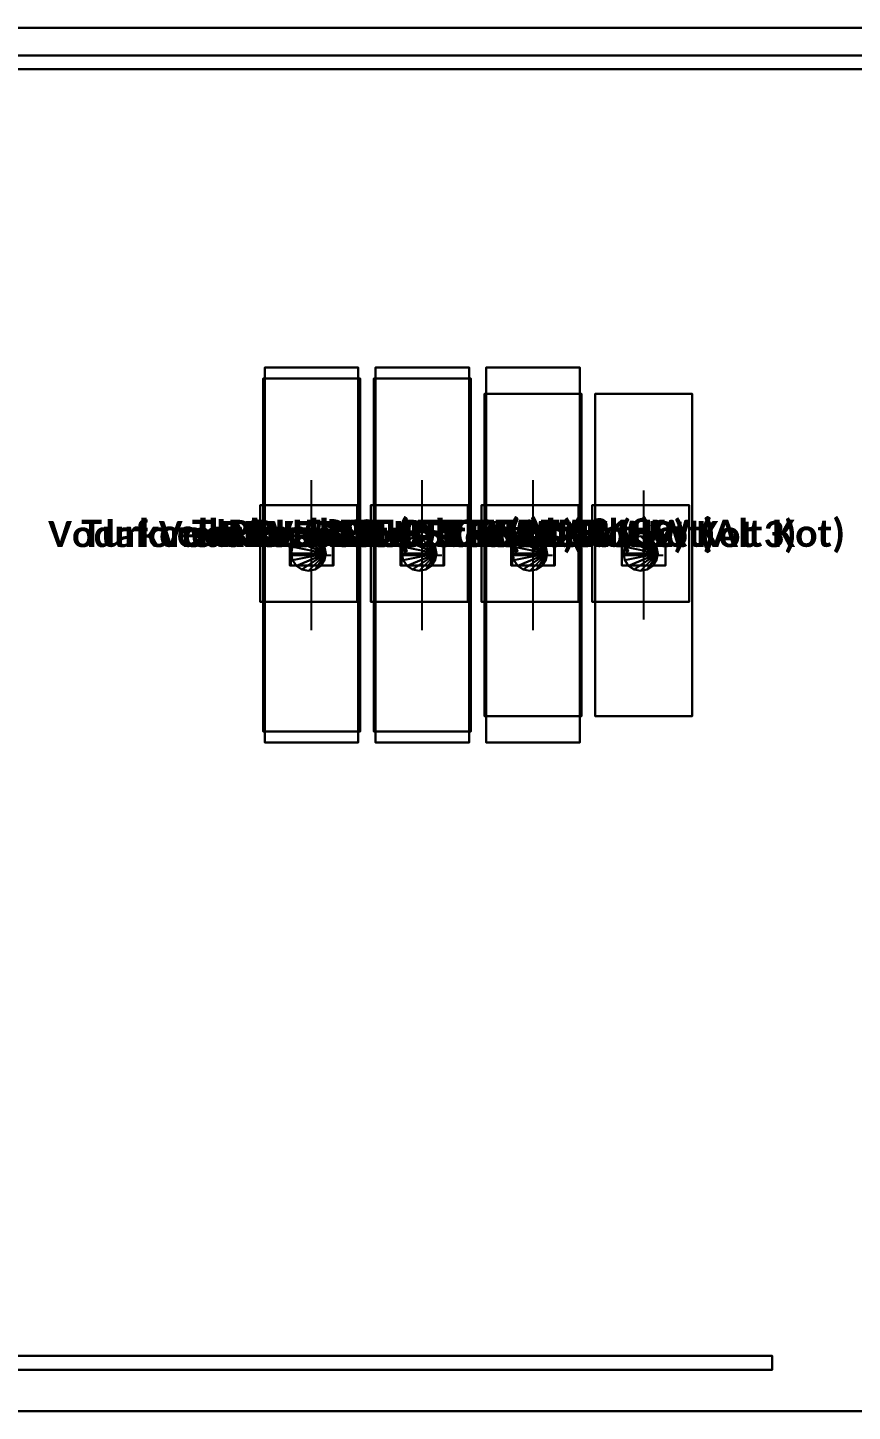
# Model space of a CAD drawing. Header units: millimetres. Extents: x -12500 to 12500, y -33223 to 2000.
# Drawn here: x -3026 to -1834, y 0 to 2000 of the extents above; entities that cross this region are included whole.
import ezdxf
from ezdxf.enums import TextEntityAlignment as Align

# ---------------------------------------------------------------- set-up
doc = ezdxf.new("R2010")
doc.units = ezdxf.units.MM
for name, color, linetype in [('EKP_TURK_TELEKOM_RRU', 4, 'CONTINUOUS'), ('EKP_TURKCELL_RRU', 5, 'CONTINUOUS'), ('EKP_VODAFONE_RRU', 1, 'CONTINUOUS'), ('KORKULUK_KAPI', 4, 'CONTINUOUS'), ('MONTAJ_BORULARI', 2, 'CONTINUOUS'), ('ZEMIN_PLATFORM', 8, 'CONTINUOUS')]:
    doc.layers.add(name, color=color, linetype=linetype)
doc.styles.get("Standard").update_dxf_attribs({"font": 'calibrib.ttf'})

msp = doc.modelspace()

# ---------------------------------------------------------------- linework, layer by layer
at = {"layer": 'EKP_TURK_TELEKOM_RRU'}
for p, q in [((-2225.6, 1470.7, 480), (-2365.6, 1470.7, 480)), ((-2365.6, 1470.7, 480), (-2365.6, 1004.7, 480)), ((-2225.6, 1470.7, 990), (-2365.6, 1470.7, 990)), ((-2365.6, 1470.7, 990), (-2365.6, 1004.7, 990)), ((-2365.6, 1470.7, 480), (-2365.6, 1470.7, 990)), ((-2225.6, 1004.7, 480), (-2225.6, 1470.7, 480)), ((-2225.6, 1004.7, 990), (-2225.6, 1470.7, 990)), ((-2225.6, 1470.7, 480), (-2225.6, 1470.7, 990)), ((-2065.6, 1470.7, 480), (-2205.6, 1470.7, 480)), ((-2205.6, 1470.7, 480), (-2205.6, 1004.7, 480)), ((-2065.6, 1470.7, 990), (-2205.6, 1470.7, 990)), ((-2205.6, 1470.7, 990), (-2205.6, 1004.7, 990)), ((-2205.6, 1470.7, 480), (-2205.6, 1470.7, 990)), ((-2065.6, 1004.7, 480), (-2065.6, 1470.7, 480)), ((-2065.6, 1004.7, 990), (-2065.6, 1470.7, 990)), ((-2065.6, 1470.7, 480), (-2065.6, 1470.7, 990)), ((-2295.6, 1144.5, 990), (-2295.6, 1330.9, 990)), ((-2135.6, 1144.5, 990), (-2135.6, 1330.9, 990)), ((-2264.1, 1252.7, 990), (-2327.1, 1252.7, 990)), ((-2327.1, 1252.7, 990), (-2327.1, 1222.7, 990)), ((-2264.1, 1252.7, 1020), (-2327.1, 1252.7, 1020)), ((-2327.1, 1252.7, 1020), (-2327.1, 1222.7, 1020)), ((-2327.1, 1252.7, 990), (-2327.1, 1252.7, 1020)), ((-2264.1, 1222.7, 990), (-2264.1, 1252.7, 990)), ((-2264.1, 1222.7, 1020), (-2264.1, 1252.7, 1020)), ((-2264.1, 1252.7, 990), (-2264.1, 1252.7, 1020)), ((-2104.1, 1252.7, 990), (-2167.1, 1252.7, 990)), ((-2167.1, 1252.7, 990), (-2167.1, 1222.7, 990)), ((-2104.1, 1252.7, 1020), (-2167.1, 1252.7, 1020)), ((-2167.1, 1252.7, 1020), (-2167.1, 1222.7, 1020)), ((-2167.1, 1252.7, 990), (-2167.1, 1252.7, 1020)), ((-2104.1, 1222.7, 990), (-2104.1, 1252.7, 990)), ((-2104.1, 1222.7, 1020), (-2104.1, 1252.7, 1020)), ((-2104.1, 1252.7, 990), (-2104.1, 1252.7, 1020)), ((-2327.1, 1222.7, 990), (-2264.1, 1222.7, 990)), ((-2327.1, 1222.7, 1020), (-2264.1, 1222.7, 1020)), ((-2327.1, 1222.7, 990), (-2327.1, 1222.7, 1020)), ((-2323.6, 1237.7, 990), (-2267.6, 1237.7, 990)), ((-2264.1, 1222.7, 990), (-2264.1, 1222.7, 1020)), ((-2167.1, 1222.7, 990), (-2104.1, 1222.7, 990)), ((-2167.1, 1222.7, 1020), (-2104.1, 1222.7, 1020)), ((-2167.1, 1222.7, 990), (-2167.1, 1222.7, 1020)), ((-2163.6, 1237.7, 990), (-2107.6, 1237.7, 990)), ((-2104.1, 1222.7, 990), (-2104.1, 1222.7, 1020)), ((-2365.6, 1004.7, 480), (-2225.6, 1004.7, 480)), ((-2365.6, 1004.7, 990), (-2225.6, 1004.7, 990)), ((-2365.6, 1004.7, 480), (-2365.6, 1004.7, 990)), ((-2225.6, 1004.7, 480), (-2225.6, 1004.7, 990)), ((-2205.6, 1004.7, 480), (-2065.6, 1004.7, 480)), ((-2205.6, 1004.7, 990), (-2065.6, 1004.7, 990)), ((-2205.6, 1004.7, 480), (-2205.6, 1004.7, 990)), ((-2065.6, 1004.7, 480), (-2065.6, 1004.7, 990))]:
    msp.add_line(p, q, dxfattribs=at)
for points in [[(-2365.6, 1004.7, 480), (-2225.6, 1004.7, 480), (-2225.6, 1470.7, 480), (-2365.6, 1470.7, 480)], [(-2365.6, 1004.7, 990), (-2225.6, 1004.7, 990), (-2225.6, 1470.7, 990), (-2365.6, 1470.7, 990)], [(-2365.6, 1470.7, 480), (-2225.6, 1470.7, 480), (-2225.6, 1470.7, 990), (-2365.6, 1470.7, 990)], [(-2365.6, 1004.7, 480), (-2365.6, 1470.7, 480), (-2365.6, 1470.7, 990), (-2365.6, 1004.7, 990)], [(-2225.6, 1004.7, 480), (-2225.6, 1470.7, 480), (-2225.6, 1470.7, 990), (-2225.6, 1004.7, 990)], [(-2205.6, 1004.7, 480), (-2065.6, 1004.7, 480), (-2065.6, 1470.7, 480), (-2205.6, 1470.7, 480)], [(-2205.6, 1004.7, 990), (-2065.6, 1004.7, 990), (-2065.6, 1470.7, 990), (-2205.6, 1470.7, 990)], [(-2205.6, 1470.7, 480), (-2065.6, 1470.7, 480), (-2065.6, 1470.7, 990), (-2205.6, 1470.7, 990)], [(-2205.6, 1004.7, 480), (-2205.6, 1470.7, 480), (-2205.6, 1470.7, 990), (-2205.6, 1004.7, 990)], [(-2065.6, 1004.7, 480), (-2065.6, 1470.7, 480), (-2065.6, 1470.7, 990), (-2065.6, 1004.7, 990)], [(-2327.1, 1222.7, 990), (-2264.1, 1222.7, 990), (-2264.1, 1252.7, 990), (-2327.1, 1252.7, 990)], [(-2327.1, 1222.7, 1020), (-2264.1, 1222.7, 1020), (-2264.1, 1252.7, 1020), (-2327.1, 1252.7, 1020)], [(-2327.1, 1252.7, 990), (-2264.1, 1252.7, 990), (-2264.1, 1252.7, 1020), (-2327.1, 1252.7, 1020)], [(-2327.1, 1222.7, 990), (-2327.1, 1252.7, 990), (-2327.1, 1252.7, 1020), (-2327.1, 1222.7, 1020)], [(-2264.1, 1222.7, 990), (-2264.1, 1252.7, 990), (-2264.1, 1252.7, 1020), (-2264.1, 1222.7, 1020)], [(-2167.1, 1222.7, 990), (-2104.1, 1222.7, 990), (-2104.1, 1252.7, 990), (-2167.1, 1252.7, 990)], [(-2167.1, 1222.7, 1020), (-2104.1, 1222.7, 1020), (-2104.1, 1252.7, 1020), (-2167.1, 1252.7, 1020)], [(-2167.1, 1252.7, 990), (-2104.1, 1252.7, 990), (-2104.1, 1252.7, 1020), (-2167.1, 1252.7, 1020)], [(-2167.1, 1222.7, 990), (-2167.1, 1252.7, 990), (-2167.1, 1252.7, 1020), (-2167.1, 1222.7, 1020)], [(-2104.1, 1222.7, 990), (-2104.1, 1252.7, 990), (-2104.1, 1252.7, 1020), (-2104.1, 1222.7, 1020)], [(-2327.1, 1222.7, 990), (-2264.1, 1222.7, 990), (-2264.1, 1222.7, 1020), (-2327.1, 1222.7, 1020)], [(-2167.1, 1222.7, 990), (-2104.1, 1222.7, 990), (-2104.1, 1222.7, 1020), (-2167.1, 1222.7, 1020)], [(-2365.6, 1004.7, 480), (-2225.6, 1004.7, 480), (-2225.6, 1004.7, 990), (-2365.6, 1004.7, 990)], [(-2205.6, 1004.7, 480), (-2065.6, 1004.7, 480), (-2065.6, 1004.7, 990), (-2205.6, 1004.7, 990)]]:
    msp.add_3dface(points, dxfattribs=at)
at = {"layer": 'EKP_TURKCELL_RRU'}
for p, q in [((-2545.6, 1492.7, 480), (-2685.6, 1492.7, 480)), ((-2685.6, 1492.7, 480), (-2685.6, 982.7, 480)), ((-2545.6, 1492.7, 990), (-2685.6, 1492.7, 990)), ((-2685.6, 1492.7, 990), (-2685.6, 982.7, 990)), ((-2685.6, 1492.7, 480), (-2685.6, 1492.7, 990)), ((-2545.6, 982.7, 480), (-2545.6, 1492.7, 480)), ((-2545.6, 982.7, 990), (-2545.6, 1492.7, 990)), ((-2545.6, 1492.7, 480), (-2545.6, 1492.7, 990)), ((-2385.6, 1492.7, 480), (-2525.6, 1492.7, 480)), ((-2525.6, 1492.7, 480), (-2525.6, 982.7, 480)), ((-2385.6, 1492.7, 990), (-2525.6, 1492.7, 990)), ((-2525.6, 1492.7, 990), (-2525.6, 982.7, 990)), ((-2525.6, 1492.7, 480), (-2525.6, 1492.7, 990)), ((-2385.6, 982.7, 480), (-2385.6, 1492.7, 480)), ((-2385.6, 982.7, 990), (-2385.6, 1492.7, 990)), ((-2385.6, 1492.7, 480), (-2385.6, 1492.7, 990)), ((-2615.6, 1135.7, 990), (-2615.6, 1339.7, 990)), ((-2455.6, 1135.7, 990), (-2455.6, 1339.7, 990)), ((-2584.1, 1252.7, 990), (-2647.1, 1252.7, 990)), ((-2647.1, 1252.7, 990), (-2647.1, 1222.7, 990)), ((-2584.1, 1252.7, 1020), (-2647.1, 1252.7, 1020)), ((-2647.1, 1252.7, 1020), (-2647.1, 1222.7, 1020)), ((-2647.1, 1252.7, 990), (-2647.1, 1252.7, 1020)), ((-2584.1, 1222.7, 990), (-2584.1, 1252.7, 990)), ((-2584.1, 1222.7, 1020), (-2584.1, 1252.7, 1020)), ((-2584.1, 1252.7, 990), (-2584.1, 1252.7, 1020)), ((-2424.1, 1252.7, 990), (-2487.1, 1252.7, 990)), ((-2487.1, 1252.7, 990), (-2487.1, 1222.7, 990)), ((-2424.1, 1252.7, 1020), (-2487.1, 1252.7, 1020)), ((-2487.1, 1252.7, 1020), (-2487.1, 1222.7, 1020)), ((-2487.1, 1252.7, 990), (-2487.1, 1252.7, 1020)), ((-2424.1, 1222.7, 990), (-2424.1, 1252.7, 990)), ((-2424.1, 1222.7, 1020), (-2424.1, 1252.7, 1020)), ((-2424.1, 1252.7, 990), (-2424.1, 1252.7, 1020)), ((-2647.1, 1222.7, 990), (-2584.1, 1222.7, 990)), ((-2647.1, 1222.7, 1020), (-2584.1, 1222.7, 1020)), ((-2647.1, 1222.7, 990), (-2647.1, 1222.7, 1020)), ((-2643.6, 1237.7, 990), (-2587.6, 1237.7, 990)), ((-2584.1, 1222.7, 990), (-2584.1, 1222.7, 1020)), ((-2487.1, 1222.7, 990), (-2424.1, 1222.7, 990)), ((-2487.1, 1222.7, 1020), (-2424.1, 1222.7, 1020)), ((-2487.1, 1222.7, 990), (-2487.1, 1222.7, 1020)), ((-2483.6, 1237.7, 990), (-2427.6, 1237.7, 990)), ((-2424.1, 1222.7, 990), (-2424.1, 1222.7, 1020)), ((-2685.6, 982.7, 480), (-2545.6, 982.7, 480)), ((-2685.6, 982.7, 990), (-2545.6, 982.7, 990)), ((-2685.6, 982.7, 480), (-2685.6, 982.7, 990)), ((-2545.6, 982.7, 480), (-2545.6, 982.7, 990)), ((-2525.6, 982.7, 480), (-2385.6, 982.7, 480)), ((-2525.6, 982.7, 990), (-2385.6, 982.7, 990)), ((-2525.6, 982.7, 480), (-2525.6, 982.7, 990)), ((-2385.6, 982.7, 480), (-2385.6, 982.7, 990))]:
    msp.add_line(p, q, dxfattribs=at)
for points in [[(-2685.6, 982.7, 480), (-2545.6, 982.7, 480), (-2545.6, 1492.7, 480), (-2685.6, 1492.7, 480)], [(-2685.6, 982.7, 990), (-2545.6, 982.7, 990), (-2545.6, 1492.7, 990), (-2685.6, 1492.7, 990)], [(-2685.6, 1492.7, 480), (-2545.6, 1492.7, 480), (-2545.6, 1492.7, 990), (-2685.6, 1492.7, 990)], [(-2685.6, 982.7, 480), (-2685.6, 1492.7, 480), (-2685.6, 1492.7, 990), (-2685.6, 982.7, 990)], [(-2545.6, 982.7, 480), (-2545.6, 1492.7, 480), (-2545.6, 1492.7, 990), (-2545.6, 982.7, 990)], [(-2525.6, 982.7, 480), (-2385.6, 982.7, 480), (-2385.6, 1492.7, 480), (-2525.6, 1492.7, 480)], [(-2525.6, 982.7, 990), (-2385.6, 982.7, 990), (-2385.6, 1492.7, 990), (-2525.6, 1492.7, 990)], [(-2525.6, 1492.7, 480), (-2385.6, 1492.7, 480), (-2385.6, 1492.7, 990), (-2525.6, 1492.7, 990)], [(-2525.6, 982.7, 480), (-2525.6, 1492.7, 480), (-2525.6, 1492.7, 990), (-2525.6, 982.7, 990)], [(-2385.6, 982.7, 480), (-2385.6, 1492.7, 480), (-2385.6, 1492.7, 990), (-2385.6, 982.7, 990)], [(-2647.1, 1222.7, 990), (-2584.1, 1222.7, 990), (-2584.1, 1252.7, 990), (-2647.1, 1252.7, 990)], [(-2647.1, 1222.7, 1020), (-2584.1, 1222.7, 1020), (-2584.1, 1252.7, 1020), (-2647.1, 1252.7, 1020)], [(-2647.1, 1252.7, 990), (-2584.1, 1252.7, 990), (-2584.1, 1252.7, 1020), (-2647.1, 1252.7, 1020)], [(-2647.1, 1222.7, 990), (-2647.1, 1252.7, 990), (-2647.1, 1252.7, 1020), (-2647.1, 1222.7, 1020)], [(-2584.1, 1222.7, 990), (-2584.1, 1252.7, 990), (-2584.1, 1252.7, 1020), (-2584.1, 1222.7, 1020)], [(-2487.1, 1222.7, 990), (-2424.1, 1222.7, 990), (-2424.1, 1252.7, 990), (-2487.1, 1252.7, 990)], [(-2487.1, 1222.7, 1020), (-2424.1, 1222.7, 1020), (-2424.1, 1252.7, 1020), (-2487.1, 1252.7, 1020)], [(-2487.1, 1252.7, 990), (-2424.1, 1252.7, 990), (-2424.1, 1252.7, 1020), (-2487.1, 1252.7, 1020)], [(-2487.1, 1222.7, 990), (-2487.1, 1252.7, 990), (-2487.1, 1252.7, 1020), (-2487.1, 1222.7, 1020)], [(-2424.1, 1222.7, 990), (-2424.1, 1252.7, 990), (-2424.1, 1252.7, 1020), (-2424.1, 1222.7, 1020)], [(-2647.1, 1222.7, 990), (-2584.1, 1222.7, 990), (-2584.1, 1222.7, 1020), (-2647.1, 1222.7, 1020)], [(-2487.1, 1222.7, 990), (-2424.1, 1222.7, 990), (-2424.1, 1222.7, 1020), (-2487.1, 1222.7, 1020)], [(-2685.6, 982.7, 480), (-2545.6, 982.7, 480), (-2545.6, 982.7, 990), (-2685.6, 982.7, 990)], [(-2525.6, 982.7, 480), (-2385.6, 982.7, 480), (-2385.6, 982.7, 990), (-2525.6, 982.7, 990)]]:
    msp.add_3dface(points, dxfattribs=at)
at = {"layer": 'EKP_VODAFONE_RRU'}
for p, q in [((-2548.1, 1508.7, 1230), (-2683.1, 1508.7, 1230)), ((-2683.1, 1508.7, 1230), (-2683.1, 966.7, 1230)), ((-2548.1, 1508.7, 1740), (-2683.1, 1508.7, 1740)), ((-2683.1, 1508.7, 1740), (-2683.1, 966.7, 1740)), ((-2683.1, 1508.7, 1230), (-2683.1, 1508.7, 1740)), ((-2548.1, 966.7, 1230), (-2548.1, 1508.7, 1230)), ((-2548.1, 966.7, 1740), (-2548.1, 1508.7, 1740)), ((-2548.1, 1508.7, 1230), (-2548.1, 1508.7, 1740)), ((-2388.1, 1508.7, 1230), (-2523.1, 1508.7, 1230)), ((-2523.1, 1508.7, 1230), (-2523.1, 966.7, 1230)), ((-2388.1, 1508.7, 1740), (-2523.1, 1508.7, 1740)), ((-2523.1, 1508.7, 1740), (-2523.1, 966.7, 1740)), ((-2523.1, 1508.7, 1230), (-2523.1, 1508.7, 1740)), ((-2388.1, 966.7, 1230), (-2388.1, 1508.7, 1230)), ((-2388.1, 966.7, 1740), (-2388.1, 1508.7, 1740)), ((-2388.1, 1508.7, 1230), (-2388.1, 1508.7, 1740)), ((-2228.1, 1508.7, 1230), (-2363.1, 1508.7, 1230)), ((-2363.1, 1508.7, 1230), (-2363.1, 966.7, 1230)), ((-2228.1, 1508.7, 1740), (-2363.1, 1508.7, 1740)), ((-2363.1, 1508.7, 1740), (-2363.1, 966.7, 1740)), ((-2363.1, 1508.7, 1230), (-2363.1, 1508.7, 1740)), ((-2228.1, 966.7, 1230), (-2228.1, 1508.7, 1230)), ((-2228.1, 966.7, 1740), (-2228.1, 1508.7, 1740)), ((-2228.1, 1508.7, 1230), (-2228.1, 1508.7, 1740)), ((-2615.6, 1129.3, 1740), (-2615.6, 1346.1, 1740)), ((-2455.6, 1129.3, 1740), (-2455.6, 1346.1, 1740)), ((-2295.6, 1129.3, 1740), (-2295.6, 1346.1, 1740)), ((-2585.2, 1252.7, 1740), (-2645.9, 1252.7, 1740)), ((-2645.9, 1252.7, 1740), (-2645.9, 1222.7, 1740)), ((-2585.2, 1252.7, 1770), (-2645.9, 1252.7, 1770)), ((-2645.9, 1252.7, 1770), (-2645.9, 1222.7, 1770)), ((-2645.9, 1252.7, 1740), (-2645.9, 1252.7, 1770)), ((-2585.2, 1222.7, 1740), (-2585.2, 1252.7, 1740)), ((-2585.2, 1222.7, 1770), (-2585.2, 1252.7, 1770)), ((-2585.2, 1252.7, 1740), (-2585.2, 1252.7, 1770)), ((-2425.2, 1252.7, 1740), (-2485.9, 1252.7, 1740)), ((-2485.9, 1252.7, 1740), (-2485.9, 1222.7, 1740)), ((-2425.2, 1252.7, 1770), (-2485.9, 1252.7, 1770)), ((-2485.9, 1252.7, 1770), (-2485.9, 1222.7, 1770)), ((-2485.9, 1252.7, 1740), (-2485.9, 1252.7, 1770)), ((-2425.2, 1222.7, 1740), (-2425.2, 1252.7, 1740)), ((-2425.2, 1222.7, 1770), (-2425.2, 1252.7, 1770)), ((-2425.2, 1252.7, 1740), (-2425.2, 1252.7, 1770)), ((-2265.2, 1252.7, 1740), (-2325.9, 1252.7, 1740)), ((-2325.9, 1252.7, 1740), (-2325.9, 1222.7, 1740)), ((-2265.2, 1252.7, 1770), (-2325.9, 1252.7, 1770)), ((-2325.9, 1252.7, 1770), (-2325.9, 1222.7, 1770)), ((-2325.9, 1252.7, 1740), (-2325.9, 1252.7, 1770)), ((-2265.2, 1222.7, 1740), (-2265.2, 1252.7, 1740)), ((-2265.2, 1222.7, 1770), (-2265.2, 1252.7, 1770)), ((-2265.2, 1252.7, 1740), (-2265.2, 1252.7, 1770)), ((-2645.9, 1222.7, 1740), (-2585.2, 1222.7, 1740)), ((-2645.9, 1222.7, 1770), (-2585.2, 1222.7, 1770)), ((-2645.9, 1222.7, 1740), (-2645.9, 1222.7, 1770)), ((-2642.6, 1237.7, 1740), (-2588.6, 1237.7, 1740)), ((-2585.2, 1222.7, 1740), (-2585.2, 1222.7, 1770)), ((-2485.9, 1222.7, 1740), (-2425.2, 1222.7, 1740)), ((-2485.9, 1222.7, 1770), (-2425.2, 1222.7, 1770)), ((-2485.9, 1222.7, 1740), (-2485.9, 1222.7, 1770)), ((-2482.6, 1237.7, 1740), (-2428.6, 1237.7, 1740)), ((-2425.2, 1222.7, 1740), (-2425.2, 1222.7, 1770)), ((-2325.9, 1222.7, 1740), (-2265.2, 1222.7, 1740)), ((-2325.9, 1222.7, 1770), (-2265.2, 1222.7, 1770)), ((-2325.9, 1222.7, 1740), (-2325.9, 1222.7, 1770)), ((-2322.6, 1237.7, 1740), (-2268.6, 1237.7, 1740)), ((-2265.2, 1222.7, 1740), (-2265.2, 1222.7, 1770)), ((-2683.1, 966.7, 1230), (-2548.1, 966.7, 1230)), ((-2683.1, 966.7, 1740), (-2548.1, 966.7, 1740)), ((-2683.1, 966.7, 1230), (-2683.1, 966.7, 1740)), ((-2548.1, 966.7, 1230), (-2548.1, 966.7, 1740)), ((-2523.1, 966.7, 1230), (-2388.1, 966.7, 1230)), ((-2523.1, 966.7, 1740), (-2388.1, 966.7, 1740)), ((-2523.1, 966.7, 1230), (-2523.1, 966.7, 1740)), ((-2388.1, 966.7, 1230), (-2388.1, 966.7, 1740)), ((-2363.1, 966.7, 1230), (-2228.1, 966.7, 1230)), ((-2363.1, 966.7, 1740), (-2228.1, 966.7, 1740)), ((-2363.1, 966.7, 1230), (-2363.1, 966.7, 1740)), ((-2228.1, 966.7, 1230), (-2228.1, 966.7, 1740))]:
    msp.add_line(p, q, dxfattribs=at)
for points in [[(-2683.1, 966.7, 1230), (-2548.1, 966.7, 1230), (-2548.1, 1508.7, 1230), (-2683.1, 1508.7, 1230)], [(-2683.1, 966.7, 1740), (-2548.1, 966.7, 1740), (-2548.1, 1508.7, 1740), (-2683.1, 1508.7, 1740)], [(-2683.1, 1508.7, 1230), (-2548.1, 1508.7, 1230), (-2548.1, 1508.7, 1740), (-2683.1, 1508.7, 1740)], [(-2683.1, 966.7, 1230), (-2683.1, 1508.7, 1230), (-2683.1, 1508.7, 1740), (-2683.1, 966.7, 1740)], [(-2548.1, 966.7, 1230), (-2548.1, 1508.7, 1230), (-2548.1, 1508.7, 1740), (-2548.1, 966.7, 1740)], [(-2523.1, 966.7, 1230), (-2388.1, 966.7, 1230), (-2388.1, 1508.7, 1230), (-2523.1, 1508.7, 1230)], [(-2523.1, 966.7, 1740), (-2388.1, 966.7, 1740), (-2388.1, 1508.7, 1740), (-2523.1, 1508.7, 1740)], [(-2523.1, 1508.7, 1230), (-2388.1, 1508.7, 1230), (-2388.1, 1508.7, 1740), (-2523.1, 1508.7, 1740)], [(-2523.1, 966.7, 1230), (-2523.1, 1508.7, 1230), (-2523.1, 1508.7, 1740), (-2523.1, 966.7, 1740)], [(-2388.1, 966.7, 1230), (-2388.1, 1508.7, 1230), (-2388.1, 1508.7, 1740), (-2388.1, 966.7, 1740)], [(-2363.1, 966.7, 1230), (-2228.1, 966.7, 1230), (-2228.1, 1508.7, 1230), (-2363.1, 1508.7, 1230)], [(-2363.1, 966.7, 1740), (-2228.1, 966.7, 1740), (-2228.1, 1508.7, 1740), (-2363.1, 1508.7, 1740)], [(-2363.1, 1508.7, 1230), (-2228.1, 1508.7, 1230), (-2228.1, 1508.7, 1740), (-2363.1, 1508.7, 1740)], [(-2363.1, 966.7, 1230), (-2363.1, 1508.7, 1230), (-2363.1, 1508.7, 1740), (-2363.1, 966.7, 1740)], [(-2228.1, 966.7, 1230), (-2228.1, 1508.7, 1230), (-2228.1, 1508.7, 1740), (-2228.1, 966.7, 1740)], [(-2645.9, 1222.7, 1740), (-2585.2, 1222.7, 1740), (-2585.2, 1252.7, 1740), (-2645.9, 1252.7, 1740)], [(-2645.9, 1222.7, 1770), (-2585.2, 1222.7, 1770), (-2585.2, 1252.7, 1770), (-2645.9, 1252.7, 1770)], [(-2645.9, 1252.7, 1740), (-2585.2, 1252.7, 1740), (-2585.2, 1252.7, 1770), (-2645.9, 1252.7, 1770)], [(-2645.9, 1222.7, 1740), (-2645.9, 1252.7, 1740), (-2645.9, 1252.7, 1770), (-2645.9, 1222.7, 1770)], [(-2585.2, 1222.7, 1740), (-2585.2, 1252.7, 1740), (-2585.2, 1252.7, 1770), (-2585.2, 1222.7, 1770)], [(-2485.9, 1222.7, 1740), (-2425.2, 1222.7, 1740), (-2425.2, 1252.7, 1740), (-2485.9, 1252.7, 1740)], [(-2485.9, 1222.7, 1770), (-2425.2, 1222.7, 1770), (-2425.2, 1252.7, 1770), (-2485.9, 1252.7, 1770)], [(-2485.9, 1252.7, 1740), (-2425.2, 1252.7, 1740), (-2425.2, 1252.7, 1770), (-2485.9, 1252.7, 1770)], [(-2485.9, 1222.7, 1740), (-2485.9, 1252.7, 1740), (-2485.9, 1252.7, 1770), (-2485.9, 1222.7, 1770)], [(-2425.2, 1222.7, 1740), (-2425.2, 1252.7, 1740), (-2425.2, 1252.7, 1770), (-2425.2, 1222.7, 1770)], [(-2325.9, 1222.7, 1740), (-2265.2, 1222.7, 1740), (-2265.2, 1252.7, 1740), (-2325.9, 1252.7, 1740)], [(-2325.9, 1222.7, 1770), (-2265.2, 1222.7, 1770), (-2265.2, 1252.7, 1770), (-2325.9, 1252.7, 1770)], [(-2325.9, 1252.7, 1740), (-2265.2, 1252.7, 1740), (-2265.2, 1252.7, 1770), (-2325.9, 1252.7, 1770)], [(-2325.9, 1222.7, 1740), (-2325.9, 1252.7, 1740), (-2325.9, 1252.7, 1770), (-2325.9, 1222.7, 1770)], [(-2265.2, 1222.7, 1740), (-2265.2, 1252.7, 1740), (-2265.2, 1252.7, 1770), (-2265.2, 1222.7, 1770)], [(-2645.9, 1222.7, 1740), (-2585.2, 1222.7, 1740), (-2585.2, 1222.7, 1770), (-2645.9, 1222.7, 1770)], [(-2485.9, 1222.7, 1740), (-2425.2, 1222.7, 1740), (-2425.2, 1222.7, 1770), (-2485.9, 1222.7, 1770)], [(-2325.9, 1222.7, 1740), (-2265.2, 1222.7, 1740), (-2265.2, 1222.7, 1770), (-2325.9, 1222.7, 1770)], [(-2683.1, 966.7, 1230), (-2548.1, 966.7, 1230), (-2548.1, 966.7, 1740), (-2683.1, 966.7, 1740)], [(-2523.1, 966.7, 1230), (-2388.1, 966.7, 1230), (-2388.1, 966.7, 1740), (-2523.1, 966.7, 1740)], [(-2363.1, 966.7, 1230), (-2228.1, 966.7, 1230), (-2228.1, 966.7, 1740), (-2363.1, 966.7, 1740)]]:
    msp.add_3dface(points, dxfattribs=at)
at = {"layer": 'KORKULUK_KAPI'}
for p, q in [((-1800, 1960), (-4300, 1960)), ((-1800, 1960, 1700), (-4300, 1960, 1700)), ((-4300, 1940), (-1800, 1940)), ((-4300, 1940, 1700), (-1800, 1940, 1700)), ((-1950, 80, 20), (-3050, 80, 20)), ((-1950, 80, 1680), (-3050, 80, 1680)), ((-1950, 60, 20), (-1950, 80, 20)), ((-1950, 60, 1680), (-1950, 80, 1680)), ((-1950, 80, 20), (-1950, 80, 1680)), ((-3050, 60, 20), (-1950, 60, 20)), ((-3050, 60, 1680), (-1950, 60, 1680)), ((-1950, 60, 20), (-1950, 60, 1680))]:
    msp.add_line(p, q, dxfattribs=at)
for points in [[(-4300, 1940), (-1800, 1940), (-1800, 1960), (-4300, 1960)], [(-4300, 1940, 1700), (-1800, 1940, 1700), (-1800, 1960, 1700), (-4300, 1960, 1700)], [(-4300, 1960), (-1800, 1960), (-1800, 1960, 1700), (-4300, 1960, 1700)], [(-4300, 1940), (-1800, 1940), (-1800, 1940, 1700), (-4300, 1940, 1700)], [(-3050, 60, 20), (-1950, 60, 20), (-1950, 80, 20), (-3050, 80, 20)], [(-3050, 60, 1680), (-1950, 60, 1680), (-1950, 80, 1680), (-3050, 80, 1680)], [(-3050, 80, 20), (-1950, 80, 20), (-1950, 80, 1680), (-3050, 80, 1680)], [(-1950, 60, 20), (-1950, 80, 20), (-1950, 80, 1680), (-1950, 60, 1680)], [(-3050, 60, 20), (-1950, 60, 20), (-1950, 60, 1680), (-3050, 60, 1680)]]:
    msp.add_3dface(points, dxfattribs=at)
at = {"layer": 'MONTAJ_BORULARI'}
for p, q in [((-2550, 1310), (-2690, 1310)), ((-2690, 1310), (-2690, 1170)), ((-2550, 1310, 15), (-2690, 1310, 15)), ((-2690, 1310, 15), (-2690, 1170, 15)), ((-2690, 1310), (-2690, 1310, 15)), ((-2550, 1170), (-2550, 1310)), ((-2550, 1170, 15), (-2550, 1310, 15)), ((-2550, 1310), (-2550, 1310, 15)), ((-2390, 1310), (-2530, 1310)), ((-2530, 1310), (-2530, 1170)), ((-2390, 1310, 15), (-2530, 1310, 15)), ((-2530, 1310, 15), (-2530, 1170, 15)), ((-2530, 1310), (-2530, 1310, 15)), ((-2390, 1170), (-2390, 1310)), ((-2390, 1170, 15), (-2390, 1310, 15)), ((-2390, 1310), (-2390, 1310, 15)), ((-2230, 1310), (-2370, 1310)), ((-2370, 1310), (-2370, 1170)), ((-2230, 1310, 15), (-2370, 1310, 15)), ((-2370, 1310, 15), (-2370, 1170, 15)), ((-2370, 1310), (-2370, 1310, 15)), ((-2230, 1170), (-2230, 1310)), ((-2230, 1170, 15), (-2230, 1310, 15)), ((-2230, 1310), (-2230, 1310, 15)), ((-2070, 1310), (-2210, 1310)), ((-2210, 1310), (-2210, 1170)), ((-2070, 1310, 15), (-2210, 1310, 15)), ((-2210, 1310, 15), (-2210, 1170, 15)), ((-2210, 1310), (-2210, 1310, 15)), ((-2070, 1170), (-2070, 1310)), ((-2070, 1170, 15), (-2070, 1310, 15)), ((-2070, 1310), (-2070, 1310, 15)), ((-2629.6, 1263.1), (-2637.7, 1257.7)), ((-2629.6, 1263.1, 1750), (-2637.7, 1257.7, 1750)), ((-2620, 1265), (-2629.6, 1263.1)), ((-2620, 1265, 1750), (-2629.6, 1263.1, 1750)), ((-2610.4, 1263.1), (-2620, 1265)), ((-2610.4, 1263.1, 1750), (-2620, 1265, 1750)), ((-2620, 1265), (-2620, 1265, 1750)), ((-2602.3, 1257.7), (-2610.4, 1263.1)), ((-2602.3, 1257.7, 1750), (-2610.4, 1263.1, 1750)), ((-2469.6, 1263.1), (-2477.7, 1257.7)), ((-2469.6, 1263.1, 1750), (-2477.7, 1257.7, 1750)), ((-2460, 1265), (-2469.6, 1263.1)), ((-2460, 1265, 1750), (-2469.6, 1263.1, 1750)), ((-2450.4, 1263.1), (-2460, 1265)), ((-2450.4, 1263.1, 1750), (-2460, 1265, 1750)), ((-2460, 1265), (-2460, 1265, 1750)), ((-2442.3, 1257.7), (-2450.4, 1263.1)), ((-2442.3, 1257.7, 1750), (-2450.4, 1263.1, 1750)), ((-2309.6, 1263.1), (-2317.7, 1257.7)), ((-2309.6, 1263.1, 1750), (-2317.7, 1257.7, 1750)), ((-2300, 1265), (-2309.6, 1263.1)), ((-2300, 1265, 1750), (-2309.6, 1263.1, 1750)), ((-2290.4, 1263.1), (-2300, 1265)), ((-2290.4, 1263.1, 1750), (-2300, 1265, 1750)), ((-2300, 1265), (-2300, 1265, 1750)), ((-2282.3, 1257.7), (-2290.4, 1263.1)), ((-2282.3, 1257.7, 1750), (-2290.4, 1263.1, 1750)), ((-2149.6, 1263.1), (-2157.7, 1257.7)), ((-2149.6, 1263.1, 1750), (-2157.7, 1257.7, 1750)), ((-2140, 1265), (-2149.6, 1263.1)), ((-2140, 1265, 1750), (-2149.6, 1263.1, 1750)), ((-2130.4, 1263.1), (-2140, 1265)), ((-2130.4, 1263.1, 1750), (-2140, 1265, 1750)), ((-2140, 1265), (-2140, 1265, 1750)), ((-2122.3, 1257.7), (-2130.4, 1263.1)), ((-2122.3, 1257.7, 1750), (-2130.4, 1263.1, 1750)), ((-2643.1, 1249.6), (-2645, 1240)), ((-2643.1, 1249.6, 1750), (-2645, 1240, 1750)), ((-2645, 1240), (-2643.1, 1230.4)), ((-2645, 1240, 1750), (-2643.1, 1230.4, 1750)), ((-2645, 1240), (-2645, 1240, 1750)), ((-2637.7, 1257.7), (-2643.1, 1249.6)), ((-2637.7, 1257.7, 1750), (-2643.1, 1249.6, 1750)), ((-2596.9, 1249.6), (-2602.3, 1257.7)), ((-2596.9, 1249.6, 1750), (-2602.3, 1257.7, 1750)), ((-2595, 1240), (-2596.9, 1249.6)), ((-2595, 1240, 1750), (-2596.9, 1249.6, 1750)), ((-2596.9, 1230.4), (-2595, 1240)), ((-2596.9, 1230.4, 1750), (-2595, 1240, 1750)), ((-2595, 1240), (-2595, 1240, 1750)), ((-2483.1, 1249.6), (-2485, 1240)), ((-2483.1, 1249.6, 1750), (-2485, 1240, 1750)), ((-2485, 1240), (-2483.1, 1230.4)), ((-2485, 1240, 1750), (-2483.1, 1230.4, 1750)), ((-2485, 1240), (-2485, 1240, 1750)), ((-2477.7, 1257.7), (-2483.1, 1249.6)), ((-2477.7, 1257.7, 1750), (-2483.1, 1249.6, 1750)), ((-2436.9, 1249.6), (-2442.3, 1257.7)), ((-2436.9, 1249.6, 1750), (-2442.3, 1257.7, 1750)), ((-2435, 1240), (-2436.9, 1249.6)), ((-2435, 1240, 1750), (-2436.9, 1249.6, 1750)), ((-2436.9, 1230.4), (-2435, 1240)), ((-2436.9, 1230.4, 1750), (-2435, 1240, 1750)), ((-2435, 1240), (-2435, 1240, 1750)), ((-2323.1, 1249.6), (-2325, 1240)), ((-2323.1, 1249.6, 1750), (-2325, 1240, 1750)), ((-2325, 1240), (-2323.1, 1230.4)), ((-2325, 1240, 1750), (-2323.1, 1230.4, 1750)), ((-2325, 1240), (-2325, 1240, 1750)), ((-2317.7, 1257.7), (-2323.1, 1249.6)), ((-2317.7, 1257.7, 1750), (-2323.1, 1249.6, 1750)), ((-2276.9, 1249.6), (-2282.3, 1257.7)), ((-2276.9, 1249.6, 1750), (-2282.3, 1257.7, 1750)), ((-2275, 1240), (-2276.9, 1249.6)), ((-2275, 1240, 1750), (-2276.9, 1249.6, 1750)), ((-2276.9, 1230.4), (-2275, 1240)), ((-2276.9, 1230.4, 1750), (-2275, 1240, 1750)), ((-2275, 1240), (-2275, 1240, 1750)), ((-2163.1, 1249.6), (-2165, 1240)), ((-2163.1, 1249.6, 1750), (-2165, 1240, 1750)), ((-2165, 1240), (-2163.1, 1230.4)), ((-2165, 1240, 1750), (-2163.1, 1230.4, 1750)), ((-2165, 1240), (-2165, 1240, 1750)), ((-2157.7, 1257.7), (-2163.1, 1249.6)), ((-2157.7, 1257.7, 1750), (-2163.1, 1249.6, 1750)), ((-2116.9, 1249.6), (-2122.3, 1257.7)), ((-2116.9, 1249.6, 1750), (-2122.3, 1257.7, 1750)), ((-2115, 1240), (-2116.9, 1249.6)), ((-2115, 1240, 1750), (-2116.9, 1249.6, 1750)), ((-2116.9, 1230.4), (-2115, 1240)), ((-2116.9, 1230.4, 1750), (-2115, 1240, 1750)), ((-2115, 1240), (-2115, 1240, 1750)), ((-2643.1, 1230.4), (-2637.7, 1222.3)), ((-2643.1, 1230.4, 1750), (-2637.7, 1222.3, 1750)), ((-2637.7, 1222.3), (-2629.6, 1216.9)), ((-2637.7, 1222.3, 1750), (-2629.6, 1216.9, 1750)), ((-2610.4, 1216.9), (-2602.3, 1222.3)), ((-2610.4, 1216.9, 1750), (-2602.3, 1222.3, 1750)), ((-2602.3, 1222.3), (-2596.9, 1230.4)), ((-2602.3, 1222.3, 1750), (-2596.9, 1230.4, 1750)), ((-2483.1, 1230.4), (-2477.7, 1222.3)), ((-2483.1, 1230.4, 1750), (-2477.7, 1222.3, 1750)), ((-2477.7, 1222.3), (-2469.6, 1216.9)), ((-2477.7, 1222.3, 1750), (-2469.6, 1216.9, 1750)), ((-2450.4, 1216.9), (-2442.3, 1222.3)), ((-2450.4, 1216.9, 1750), (-2442.3, 1222.3, 1750)), ((-2442.3, 1222.3), (-2436.9, 1230.4)), ((-2442.3, 1222.3, 1750), (-2436.9, 1230.4, 1750)), ((-2323.1, 1230.4), (-2317.7, 1222.3)), ((-2323.1, 1230.4, 1750), (-2317.7, 1222.3, 1750)), ((-2317.7, 1222.3), (-2309.6, 1216.9)), ((-2317.7, 1222.3, 1750), (-2309.6, 1216.9, 1750)), ((-2290.4, 1216.9), (-2282.3, 1222.3)), ((-2290.4, 1216.9, 1750), (-2282.3, 1222.3, 1750)), ((-2282.3, 1222.3), (-2276.9, 1230.4)), ((-2282.3, 1222.3, 1750), (-2276.9, 1230.4, 1750)), ((-2163.1, 1230.4), (-2157.7, 1222.3)), ((-2163.1, 1230.4, 1750), (-2157.7, 1222.3, 1750)), ((-2157.7, 1222.3), (-2149.6, 1216.9)), ((-2157.7, 1222.3, 1750), (-2149.6, 1216.9, 1750)), ((-2130.4, 1216.9), (-2122.3, 1222.3)), ((-2130.4, 1216.9, 1750), (-2122.3, 1222.3, 1750)), ((-2122.3, 1222.3), (-2116.9, 1230.4)), ((-2122.3, 1222.3, 1750), (-2116.9, 1230.4, 1750)), ((-2629.6, 1216.9), (-2620, 1215)), ((-2629.6, 1216.9, 1750), (-2620, 1215, 1750)), ((-2620, 1215), (-2610.4, 1216.9)), ((-2620, 1215, 1750), (-2610.4, 1216.9, 1750)), ((-2620, 1215), (-2620, 1215, 1750)), ((-2469.6, 1216.9), (-2460, 1215)), ((-2469.6, 1216.9, 1750), (-2460, 1215, 1750)), ((-2460, 1215), (-2450.4, 1216.9)), ((-2460, 1215, 1750), (-2450.4, 1216.9, 1750)), ((-2460, 1215), (-2460, 1215, 1750)), ((-2309.6, 1216.9), (-2300, 1215)), ((-2309.6, 1216.9, 1750), (-2300, 1215, 1750)), ((-2300, 1215), (-2290.4, 1216.9)), ((-2300, 1215, 1750), (-2290.4, 1216.9, 1750)), ((-2300, 1215), (-2300, 1215, 1750)), ((-2149.6, 1216.9), (-2140, 1215)), ((-2149.6, 1216.9, 1750), (-2140, 1215, 1750)), ((-2140, 1215), (-2130.4, 1216.9)), ((-2140, 1215, 1750), (-2130.4, 1216.9, 1750)), ((-2140, 1215), (-2140, 1215, 1750)), ((-2690, 1170), (-2550, 1170)), ((-2690, 1170, 15), (-2550, 1170, 15)), ((-2690, 1170), (-2690, 1170, 15)), ((-2550, 1170), (-2550, 1170, 15)), ((-2530, 1170), (-2390, 1170)), ((-2530, 1170, 15), (-2390, 1170, 15)), ((-2530, 1170), (-2530, 1170, 15)), ((-2390, 1170), (-2390, 1170, 15)), ((-2370, 1170), (-2230, 1170)), ((-2370, 1170, 15), (-2230, 1170, 15)), ((-2370, 1170), (-2370, 1170, 15)), ((-2230, 1170), (-2230, 1170, 15)), ((-2210, 1170), (-2070, 1170)), ((-2210, 1170, 15), (-2070, 1170, 15)), ((-2210, 1170), (-2210, 1170, 15)), ((-2070, 1170), (-2070, 1170, 15))]:
    msp.add_line(p, q, dxfattribs=at)
for points in [[(-2690, 1170), (-2550, 1170), (-2550, 1310), (-2690, 1310)], [(-2690, 1170, 15), (-2550, 1170, 15), (-2550, 1310, 15), (-2690, 1310, 15)], [(-2690, 1310), (-2550, 1310), (-2550, 1310, 15), (-2690, 1310, 15)], [(-2690, 1170), (-2690, 1310), (-2690, 1310, 15), (-2690, 1170, 15)], [(-2550, 1170), (-2550, 1310), (-2550, 1310, 15), (-2550, 1170, 15)], [(-2530, 1170), (-2390, 1170), (-2390, 1310), (-2530, 1310)], [(-2530, 1170, 15), (-2390, 1170, 15), (-2390, 1310, 15), (-2530, 1310, 15)], [(-2530, 1310), (-2390, 1310), (-2390, 1310, 15), (-2530, 1310, 15)], [(-2530, 1170), (-2530, 1310), (-2530, 1310, 15), (-2530, 1170, 15)], [(-2390, 1170), (-2390, 1310), (-2390, 1310, 15), (-2390, 1170, 15)], [(-2370, 1170), (-2230, 1170), (-2230, 1310), (-2370, 1310)], [(-2370, 1170, 15), (-2230, 1170, 15), (-2230, 1310, 15), (-2370, 1310, 15)], [(-2370, 1310), (-2230, 1310), (-2230, 1310, 15), (-2370, 1310, 15)], [(-2370, 1170), (-2370, 1310), (-2370, 1310, 15), (-2370, 1170, 15)], [(-2230, 1170), (-2230, 1310), (-2230, 1310, 15), (-2230, 1170, 15)], [(-2210, 1170), (-2070, 1170), (-2070, 1310), (-2210, 1310)], [(-2210, 1170, 15), (-2070, 1170, 15), (-2070, 1310, 15), (-2210, 1310, 15)], [(-2210, 1310), (-2070, 1310), (-2070, 1310, 15), (-2210, 1310, 15)], [(-2210, 1170), (-2210, 1310), (-2210, 1310, 15), (-2210, 1170, 15)], [(-2070, 1170), (-2070, 1310), (-2070, 1310, 15), (-2070, 1170, 15)], [(-2629.6, 1263.1), (-2637.7, 1257.7), (-2637.7, 1257.7, 1750), (-2629.6, 1263.1, 1750)], [(-2595, 1240), (-2629.6, 1263.1), (-2637.7, 1257.7)], [(-2595, 1240, 1750), (-2629.6, 1263.1, 1750), (-2637.7, 1257.7, 1750)], [(-2620, 1265), (-2629.6, 1263.1), (-2629.6, 1263.1, 1750), (-2620, 1265, 1750)], [(-2595, 1240), (-2620, 1265), (-2629.6, 1263.1)], [(-2595, 1240, 1750), (-2620, 1265, 1750), (-2629.6, 1263.1, 1750)], [(-2610.4, 1263.1), (-2620, 1265), (-2620, 1265, 1750), (-2610.4, 1263.1, 1750)], [(-2595, 1240), (-2610.4, 1263.1), (-2620, 1265)], [(-2595, 1240, 1750), (-2610.4, 1263.1, 1750), (-2620, 1265, 1750)], [(-2602.3, 1257.7), (-2610.4, 1263.1), (-2610.4, 1263.1, 1750), (-2602.3, 1257.7, 1750)], [(-2595, 1240), (-2602.3, 1257.7), (-2610.4, 1263.1)], [(-2595, 1240, 1750), (-2602.3, 1257.7, 1750), (-2610.4, 1263.1, 1750)], [(-2469.6, 1263.1), (-2477.7, 1257.7), (-2477.7, 1257.7, 1750), (-2469.6, 1263.1, 1750)], [(-2435, 1240), (-2469.6, 1263.1), (-2477.7, 1257.7)], [(-2435, 1240, 1750), (-2469.6, 1263.1, 1750), (-2477.7, 1257.7, 1750)], [(-2460, 1265), (-2469.6, 1263.1), (-2469.6, 1263.1, 1750), (-2460, 1265, 1750)], [(-2435, 1240), (-2460, 1265), (-2469.6, 1263.1)], [(-2435, 1240, 1750), (-2460, 1265, 1750), (-2469.6, 1263.1, 1750)], [(-2450.4, 1263.1), (-2460, 1265), (-2460, 1265, 1750), (-2450.4, 1263.1, 1750)], [(-2435, 1240), (-2450.4, 1263.1), (-2460, 1265)], [(-2435, 1240, 1750), (-2450.4, 1263.1, 1750), (-2460, 1265, 1750)], [(-2442.3, 1257.7), (-2450.4, 1263.1), (-2450.4, 1263.1, 1750), (-2442.3, 1257.7, 1750)], [(-2435, 1240), (-2442.3, 1257.7), (-2450.4, 1263.1)], [(-2435, 1240, 1750), (-2442.3, 1257.7, 1750), (-2450.4, 1263.1, 1750)], [(-2309.6, 1263.1), (-2317.7, 1257.7), (-2317.7, 1257.7, 1750), (-2309.6, 1263.1, 1750)], [(-2275, 1240), (-2309.6, 1263.1), (-2317.7, 1257.7)], [(-2275, 1240, 1750), (-2309.6, 1263.1, 1750), (-2317.7, 1257.7, 1750)], [(-2300, 1265), (-2309.6, 1263.1), (-2309.6, 1263.1, 1750), (-2300, 1265, 1750)], [(-2275, 1240), (-2300, 1265), (-2309.6, 1263.1)], [(-2275, 1240, 1750), (-2300, 1265, 1750), (-2309.6, 1263.1, 1750)], [(-2290.4, 1263.1), (-2300, 1265), (-2300, 1265, 1750), (-2290.4, 1263.1, 1750)], [(-2275, 1240), (-2290.4, 1263.1), (-2300, 1265)], [(-2275, 1240, 1750), (-2290.4, 1263.1, 1750), (-2300, 1265, 1750)], [(-2282.3, 1257.7), (-2290.4, 1263.1), (-2290.4, 1263.1, 1750), (-2282.3, 1257.7, 1750)], [(-2275, 1240), (-2282.3, 1257.7), (-2290.4, 1263.1)], [(-2275, 1240, 1750), (-2282.3, 1257.7, 1750), (-2290.4, 1263.1, 1750)], [(-2149.6, 1263.1), (-2157.7, 1257.7), (-2157.7, 1257.7, 1750), (-2149.6, 1263.1, 1750)], [(-2115, 1240), (-2149.6, 1263.1), (-2157.7, 1257.7)], [(-2115, 1240, 1750), (-2149.6, 1263.1, 1750), (-2157.7, 1257.7, 1750)], [(-2140, 1265), (-2149.6, 1263.1), (-2149.6, 1263.1, 1750), (-2140, 1265, 1750)], [(-2115, 1240), (-2140, 1265), (-2149.6, 1263.1)], [(-2115, 1240, 1750), (-2140, 1265, 1750), (-2149.6, 1263.1, 1750)], [(-2130.4, 1263.1), (-2140, 1265), (-2140, 1265, 1750), (-2130.4, 1263.1, 1750)], [(-2115, 1240), (-2130.4, 1263.1), (-2140, 1265)], [(-2115, 1240, 1750), (-2130.4, 1263.1, 1750), (-2140, 1265, 1750)], [(-2122.3, 1257.7), (-2130.4, 1263.1), (-2130.4, 1263.1, 1750), (-2122.3, 1257.7, 1750)], [(-2115, 1240), (-2122.3, 1257.7), (-2130.4, 1263.1)], [(-2115, 1240, 1750), (-2122.3, 1257.7, 1750), (-2130.4, 1263.1, 1750)], [(-2643.1, 1249.6), (-2645, 1240), (-2645, 1240, 1750), (-2643.1, 1249.6, 1750)], [(-2595, 1240), (-2643.1, 1249.6), (-2645, 1240)], [(-2595, 1240, 1750), (-2643.1, 1249.6, 1750), (-2645, 1240, 1750)], [(-2645, 1240), (-2643.1, 1230.4), (-2643.1, 1230.4, 1750), (-2645, 1240, 1750)], [(-2595, 1240), (-2645, 1240), (-2643.1, 1230.4)], [(-2595, 1240, 1750), (-2645, 1240, 1750), (-2643.1, 1230.4, 1750)], [(-2637.7, 1257.7), (-2643.1, 1249.6), (-2643.1, 1249.6, 1750), (-2637.7, 1257.7, 1750)], [(-2595, 1240), (-2637.7, 1257.7), (-2643.1, 1249.6)], [(-2595, 1240, 1750), (-2637.7, 1257.7, 1750), (-2643.1, 1249.6, 1750)], [(-2595, 1240), (-2643.1, 1230.4), (-2637.7, 1222.3)], [(-2595, 1240, 1750), (-2643.1, 1230.4, 1750), (-2637.7, 1222.3, 1750)], [(-2595, 1240), (-2637.7, 1222.3), (-2629.6, 1216.9)], [(-2595, 1240, 1750), (-2637.7, 1222.3, 1750), (-2629.6, 1216.9, 1750)], [(-2595, 1240), (-2629.6, 1216.9), (-2620, 1215)], [(-2595, 1240, 1750), (-2629.6, 1216.9, 1750), (-2620, 1215, 1750)], [(-2595, 1240), (-2620, 1215), (-2610.4, 1216.9)], [(-2595, 1240, 1750), (-2620, 1215, 1750), (-2610.4, 1216.9, 1750)], [(-2595, 1240), (-2610.4, 1216.9), (-2602.3, 1222.3)], [(-2595, 1240, 1750), (-2610.4, 1216.9, 1750), (-2602.3, 1222.3, 1750)], [(-2596.9, 1249.6), (-2602.3, 1257.7), (-2602.3, 1257.7, 1750), (-2596.9, 1249.6, 1750)], [(-2595, 1240), (-2596.9, 1249.6), (-2602.3, 1257.7)], [(-2595, 1240, 1750), (-2596.9, 1249.6, 1750), (-2602.3, 1257.7, 1750)], [(-2595, 1240), (-2602.3, 1222.3), (-2596.9, 1230.4)], [(-2595, 1240, 1750), (-2602.3, 1222.3, 1750), (-2596.9, 1230.4, 1750)], [(-2595, 1240), (-2596.9, 1249.6), (-2596.9, 1249.6, 1750), (-2595, 1240, 1750)], [(-2596.9, 1230.4), (-2595, 1240), (-2595, 1240, 1750), (-2596.9, 1230.4, 1750)], [(-2483.1, 1249.6), (-2485, 1240), (-2485, 1240, 1750), (-2483.1, 1249.6, 1750)], [(-2435, 1240), (-2483.1, 1249.6), (-2485, 1240)], [(-2435, 1240, 1750), (-2483.1, 1249.6, 1750), (-2485, 1240, 1750)], [(-2485, 1240), (-2483.1, 1230.4), (-2483.1, 1230.4, 1750), (-2485, 1240, 1750)], [(-2435, 1240), (-2485, 1240), (-2483.1, 1230.4)], [(-2435, 1240, 1750), (-2485, 1240, 1750), (-2483.1, 1230.4, 1750)], [(-2477.7, 1257.7), (-2483.1, 1249.6), (-2483.1, 1249.6, 1750), (-2477.7, 1257.7, 1750)], [(-2435, 1240), (-2477.7, 1257.7), (-2483.1, 1249.6)], [(-2435, 1240, 1750), (-2477.7, 1257.7, 1750), (-2483.1, 1249.6, 1750)], [(-2435, 1240), (-2483.1, 1230.4), (-2477.7, 1222.3)], [(-2435, 1240, 1750), (-2483.1, 1230.4, 1750), (-2477.7, 1222.3, 1750)], [(-2435, 1240), (-2477.7, 1222.3), (-2469.6, 1216.9)], [(-2435, 1240, 1750), (-2477.7, 1222.3, 1750), (-2469.6, 1216.9, 1750)], [(-2435, 1240), (-2469.6, 1216.9), (-2460, 1215)], [(-2435, 1240, 1750), (-2469.6, 1216.9, 1750), (-2460, 1215, 1750)], [(-2435, 1240), (-2460, 1215), (-2450.4, 1216.9)], [(-2435, 1240, 1750), (-2460, 1215, 1750), (-2450.4, 1216.9, 1750)], [(-2435, 1240), (-2450.4, 1216.9), (-2442.3, 1222.3)], [(-2435, 1240, 1750), (-2450.4, 1216.9, 1750), (-2442.3, 1222.3, 1750)], [(-2436.9, 1249.6), (-2442.3, 1257.7), (-2442.3, 1257.7, 1750), (-2436.9, 1249.6, 1750)], [(-2435, 1240), (-2436.9, 1249.6), (-2442.3, 1257.7)], [(-2435, 1240, 1750), (-2436.9, 1249.6, 1750), (-2442.3, 1257.7, 1750)], [(-2435, 1240), (-2442.3, 1222.3), (-2436.9, 1230.4)], [(-2435, 1240, 1750), (-2442.3, 1222.3, 1750), (-2436.9, 1230.4, 1750)], [(-2435, 1240), (-2436.9, 1249.6), (-2436.9, 1249.6, 1750), (-2435, 1240, 1750)], [(-2436.9, 1230.4), (-2435, 1240), (-2435, 1240, 1750), (-2436.9, 1230.4, 1750)], [(-2323.1, 1249.6), (-2325, 1240), (-2325, 1240, 1750), (-2323.1, 1249.6, 1750)], [(-2275, 1240), (-2323.1, 1249.6), (-2325, 1240)], [(-2275, 1240, 1750), (-2323.1, 1249.6, 1750), (-2325, 1240, 1750)], [(-2325, 1240), (-2323.1, 1230.4), (-2323.1, 1230.4, 1750), (-2325, 1240, 1750)], [(-2275, 1240), (-2325, 1240), (-2323.1, 1230.4)], [(-2275, 1240, 1750), (-2325, 1240, 1750), (-2323.1, 1230.4, 1750)], [(-2317.7, 1257.7), (-2323.1, 1249.6), (-2323.1, 1249.6, 1750), (-2317.7, 1257.7, 1750)], [(-2275, 1240), (-2317.7, 1257.7), (-2323.1, 1249.6)], [(-2275, 1240, 1750), (-2317.7, 1257.7, 1750), (-2323.1, 1249.6, 1750)], [(-2275, 1240), (-2323.1, 1230.4), (-2317.7, 1222.3)], [(-2275, 1240, 1750), (-2323.1, 1230.4, 1750), (-2317.7, 1222.3, 1750)], [(-2275, 1240), (-2317.7, 1222.3), (-2309.6, 1216.9)], [(-2275, 1240, 1750), (-2317.7, 1222.3, 1750), (-2309.6, 1216.9, 1750)], [(-2275, 1240), (-2309.6, 1216.9), (-2300, 1215)], [(-2275, 1240, 1750), (-2309.6, 1216.9, 1750), (-2300, 1215, 1750)], [(-2275, 1240), (-2300, 1215), (-2290.4, 1216.9)], [(-2275, 1240, 1750), (-2300, 1215, 1750), (-2290.4, 1216.9, 1750)], [(-2275, 1240), (-2290.4, 1216.9), (-2282.3, 1222.3)], [(-2275, 1240, 1750), (-2290.4, 1216.9, 1750), (-2282.3, 1222.3, 1750)], [(-2276.9, 1249.6), (-2282.3, 1257.7), (-2282.3, 1257.7, 1750), (-2276.9, 1249.6, 1750)], [(-2275, 1240), (-2276.9, 1249.6), (-2282.3, 1257.7)], [(-2275, 1240, 1750), (-2276.9, 1249.6, 1750), (-2282.3, 1257.7, 1750)], [(-2275, 1240), (-2282.3, 1222.3), (-2276.9, 1230.4)], [(-2275, 1240, 1750), (-2282.3, 1222.3, 1750), (-2276.9, 1230.4, 1750)], [(-2275, 1240), (-2276.9, 1249.6), (-2276.9, 1249.6, 1750), (-2275, 1240, 1750)], [(-2276.9, 1230.4), (-2275, 1240), (-2275, 1240, 1750), (-2276.9, 1230.4, 1750)], [(-2163.1, 1249.6), (-2165, 1240), (-2165, 1240, 1750), (-2163.1, 1249.6, 1750)], [(-2115, 1240), (-2163.1, 1249.6), (-2165, 1240)], [(-2115, 1240, 1750), (-2163.1, 1249.6, 1750), (-2165, 1240, 1750)], [(-2165, 1240), (-2163.1, 1230.4), (-2163.1, 1230.4, 1750), (-2165, 1240, 1750)], [(-2115, 1240), (-2165, 1240), (-2163.1, 1230.4)], [(-2115, 1240, 1750), (-2165, 1240, 1750), (-2163.1, 1230.4, 1750)], [(-2157.7, 1257.7), (-2163.1, 1249.6), (-2163.1, 1249.6, 1750), (-2157.7, 1257.7, 1750)], [(-2115, 1240), (-2157.7, 1257.7), (-2163.1, 1249.6)], [(-2115, 1240, 1750), (-2157.7, 1257.7, 1750), (-2163.1, 1249.6, 1750)], [(-2115, 1240), (-2163.1, 1230.4), (-2157.7, 1222.3)], [(-2115, 1240, 1750), (-2163.1, 1230.4, 1750), (-2157.7, 1222.3, 1750)], [(-2115, 1240), (-2157.7, 1222.3), (-2149.6, 1216.9)], [(-2115, 1240, 1750), (-2157.7, 1222.3, 1750), (-2149.6, 1216.9, 1750)], [(-2115, 1240), (-2149.6, 1216.9), (-2140, 1215)], [(-2115, 1240, 1750), (-2149.6, 1216.9, 1750), (-2140, 1215, 1750)], [(-2115, 1240), (-2140, 1215), (-2130.4, 1216.9)], [(-2115, 1240, 1750), (-2140, 1215, 1750), (-2130.4, 1216.9, 1750)], [(-2115, 1240), (-2130.4, 1216.9), (-2122.3, 1222.3)], [(-2115, 1240, 1750), (-2130.4, 1216.9, 1750), (-2122.3, 1222.3, 1750)], [(-2116.9, 1249.6), (-2122.3, 1257.7), (-2122.3, 1257.7, 1750), (-2116.9, 1249.6, 1750)], [(-2115, 1240), (-2116.9, 1249.6), (-2122.3, 1257.7)], [(-2115, 1240, 1750), (-2116.9, 1249.6, 1750), (-2122.3, 1257.7, 1750)], [(-2115, 1240), (-2122.3, 1222.3), (-2116.9, 1230.4)], [(-2115, 1240, 1750), (-2122.3, 1222.3, 1750), (-2116.9, 1230.4, 1750)], [(-2115, 1240), (-2116.9, 1249.6), (-2116.9, 1249.6, 1750), (-2115, 1240, 1750)], [(-2116.9, 1230.4), (-2115, 1240), (-2115, 1240, 1750), (-2116.9, 1230.4, 1750)], [(-2643.1, 1230.4), (-2637.7, 1222.3), (-2637.7, 1222.3, 1750), (-2643.1, 1230.4, 1750)], [(-2637.7, 1222.3), (-2629.6, 1216.9), (-2629.6, 1216.9, 1750), (-2637.7, 1222.3, 1750)], [(-2610.4, 1216.9), (-2602.3, 1222.3), (-2602.3, 1222.3, 1750), (-2610.4, 1216.9, 1750)], [(-2602.3, 1222.3), (-2596.9, 1230.4), (-2596.9, 1230.4, 1750), (-2602.3, 1222.3, 1750)], [(-2483.1, 1230.4), (-2477.7, 1222.3), (-2477.7, 1222.3, 1750), (-2483.1, 1230.4, 1750)], [(-2477.7, 1222.3), (-2469.6, 1216.9), (-2469.6, 1216.9, 1750), (-2477.7, 1222.3, 1750)], [(-2450.4, 1216.9), (-2442.3, 1222.3), (-2442.3, 1222.3, 1750), (-2450.4, 1216.9, 1750)], [(-2442.3, 1222.3), (-2436.9, 1230.4), (-2436.9, 1230.4, 1750), (-2442.3, 1222.3, 1750)], [(-2323.1, 1230.4), (-2317.7, 1222.3), (-2317.7, 1222.3, 1750), (-2323.1, 1230.4, 1750)], [(-2317.7, 1222.3), (-2309.6, 1216.9), (-2309.6, 1216.9, 1750), (-2317.7, 1222.3, 1750)], [(-2290.4, 1216.9), (-2282.3, 1222.3), (-2282.3, 1222.3, 1750), (-2290.4, 1216.9, 1750)], [(-2282.3, 1222.3), (-2276.9, 1230.4), (-2276.9, 1230.4, 1750), (-2282.3, 1222.3, 1750)], [(-2163.1, 1230.4), (-2157.7, 1222.3), (-2157.7, 1222.3, 1750), (-2163.1, 1230.4, 1750)], [(-2157.7, 1222.3), (-2149.6, 1216.9), (-2149.6, 1216.9, 1750), (-2157.7, 1222.3, 1750)], [(-2130.4, 1216.9), (-2122.3, 1222.3), (-2122.3, 1222.3, 1750), (-2130.4, 1216.9, 1750)], [(-2122.3, 1222.3), (-2116.9, 1230.4), (-2116.9, 1230.4, 1750), (-2122.3, 1222.3, 1750)], [(-2629.6, 1216.9), (-2620, 1215), (-2620, 1215, 1750), (-2629.6, 1216.9, 1750)], [(-2620, 1215), (-2610.4, 1216.9), (-2610.4, 1216.9, 1750), (-2620, 1215, 1750)], [(-2469.6, 1216.9), (-2460, 1215), (-2460, 1215, 1750), (-2469.6, 1216.9, 1750)], [(-2460, 1215), (-2450.4, 1216.9), (-2450.4, 1216.9, 1750), (-2460, 1215, 1750)], [(-2309.6, 1216.9), (-2300, 1215), (-2300, 1215, 1750), (-2309.6, 1216.9, 1750)], [(-2300, 1215), (-2290.4, 1216.9), (-2290.4, 1216.9, 1750), (-2300, 1215, 1750)], [(-2149.6, 1216.9), (-2140, 1215), (-2140, 1215, 1750), (-2149.6, 1216.9, 1750)], [(-2140, 1215), (-2130.4, 1216.9), (-2130.4, 1216.9, 1750), (-2140, 1215, 1750)], [(-2690, 1170), (-2550, 1170), (-2550, 1170, 15), (-2690, 1170, 15)], [(-2530, 1170), (-2390, 1170), (-2390, 1170, 15), (-2530, 1170, 15)], [(-2370, 1170), (-2230, 1170), (-2230, 1170, 15), (-2370, 1170, 15)], [(-2210, 1170), (-2070, 1170), (-2070, 1170, 15), (-2210, 1170, 15)]]:
    msp.add_3dface(points, dxfattribs=at)
at = {"layer": 'ZEMIN_PLATFORM'}
for p, q in [((12500, 2000, -400), (-12500, 2000, -400)), ((12500, 2000), (-12500, 2000)), ((-12500, 0, -400), (12500, 0, -400)), ((-12500, 0), (12500, 0))]:
    msp.add_line(p, q, dxfattribs=at)
for points in [[(-12500, 0, -400), (12500, 0, -400), (12500, 2000, -400), (-12500, 2000, -400)], [(-12500, 0), (12500, 0), (12500, 2000), (-12500, 2000)], [(-12500, 2000, -400), (12500, 2000, -400), (12500, 2000), (-12500, 2000)], [(-12500, 0, -400), (12500, 0, -400), (12500, 0), (-12500, 0)]]:
    msp.add_3dface(points, dxfattribs=at)

# ---------------------------------------------------------------- texts
at = {"layer": 'EKP_TURK_TELEKOM_RRU'}
for s, p in [('TT RRU5527 (Alt Kot)', (-2295.6, 1269.1)), ('TT RRU5818W (Alt Kot)', (-2135.6, 1269.1))]:
    msp.add_text(s, height=39.2, dxfattribs=at).set_placement(p, align=Align.MIDDLE_CENTER)
at = {"layer": 'EKP_TURKCELL_RRU'}
for s, p in [('Turkcell RRU5301 (Alt Kot)', (-2615.6, 1269.1)), ('Turkcell RRU5502 (Alt Kot)', (-2455.6, 1269.1))]:
    msp.add_text(s, height=39.2, dxfattribs=at).set_placement(p, align=Align.MIDDLE_CENTER)
at = {"layer": 'EKP_VODAFONE_RRU'}
for s, p in [('Vodafone RRU5526t (Ust Kot 1)', (-2615.6, 1268)), ('Vodafone RRU5526t (Ust Kot 2)', (-2455.6, 1268)), ('Vodafone RRU5526t (Ust Kot 3)', (-2295.6, 1268))]:
    msp.add_text(s, height=37.8, dxfattribs=at).set_placement(p, align=Align.MIDDLE_CENTER)

doc.saveas('drawing.dxf')
